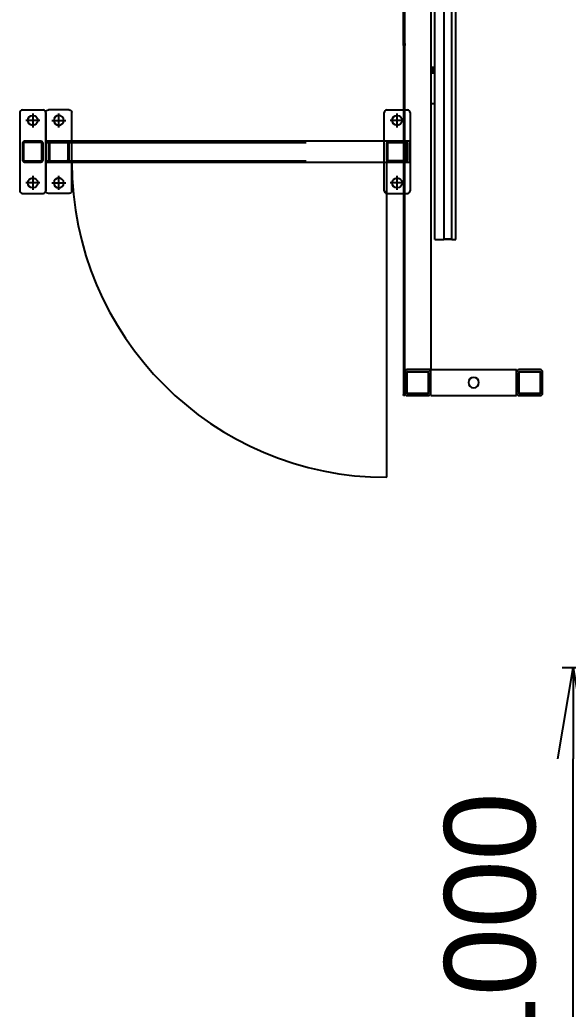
# Model space of a CAD drawing. Header units: millimetres. Extents: x 10462777 to 22643323, y 453826 to 1389191.
# Drawn here: x 11280070 to 11281124, y 578704 to 580603 of the extents above; entities that cross this region are included whole.
import ezdxf

# ---------------------------------------------------------------- set-up
doc = ezdxf.new("R2010")
doc.units = ezdxf.units.MM
doc.header["$LTSCALE"] = 200
doc.header["$MEASUREMENT"] = 0
doc.header["$PDMODE"] = 35
doc.header["$PDSIZE"] = -5
for name, pattern in [('CENTER', [2, 1.25, -0.25, 0.25, -0.25]), ('HIDDEN', [3.75, 2.5, -1.25]), ('PHANTOM', [2.5, 1.25, -0.25, 0.25, -0.25, 0.25, -0.25])]:
    doc.linetypes.add(name, pattern=pattern)
doc.layers.get('0').update_dxf_attribs({"linetype": 'CONTINUOUS'})
doc.layers.get('DEFPOINTS').update_dxf_attribs({"linetype": 'CONTINUOUS'})
for name, color, linetype in [('1', 1, 'CENTER'), ('11', 6, 'PHANTOM'), ('BOM-UDEF', 3, 'CONTINUOUS'), ('CL', 3, 'CONTINUOUS'), ('HL', 2, 'HIDDEN')]:
    doc.layers.add(name, color=color, linetype=linetype)
doc.styles.get("Standard").update_dxf_attribs({"font": 'SYMBOL'})
doc.dimstyles.new('DS ROBOTEC', dxfattribs={"dimscale": 0, "dimtxt": 2.5, "dimasz": 2.5, "dimexe": 0.3, "dimexo": 0.3, "dimgap": 0.5, "dimtad": 1, "dimzin": 9, "dimdsep": 46, "dimtxsty": 'Standard', "dimblk": 'OPEN', "dimcen": 0, "dimclrd": 4, "dimclre": 4, "dimclrt": 110, "dimazin": 2, "dimtm": 1.5, "dimtfac": 1, "dimtmove": 0, "dimatfit": 3, "dimldrblk": 'OPEN', "dimfxl": 1, "dimtfill": 1, "dimtolj": 1, "dimlwd": -1, "dimlwe": -1, "dimarcsym": 0})

# ---------------------------------------------------------------- blocks, each defined once
blk = doc.blocks.new('_OPEN')
at = {"color": 0, "linetype": 'ByBlock'}
for p, q in [((-1, 0.167), (0, 0)), ((0, 0), (-1, -0.167)), ((0, 0), (-1, 0))]:
    blk.add_line(p, q, dxfattribs=at)
blk = doc.blocks.new('*D247')
at = {"color": 4, "ltscale": 10, "transparency": 16777216}
for p, q in [((11282015.7, 579359.3), (11281112.6, 579359.3)), ((11281133.6, 578534.3), (11281133.6, 579184.3)), ((11282015.7, 578359.3), (11281112.6, 578359.3))]:
    blk.add_line(p, q, dxfattribs=at)
at = {"layer": 'DEFPOINTS', "color": 0, "ltscale": 10, "transparency": 16777216}
for p in [(11281133.6, 579359.3), (11282036.7, 579359.3), (11282036.7, 578359.3)]:
    blk.add_point(p, dxfattribs=at)
at = {"color": 4, "ltscale": 10, "transparency": 16777216, "xscale": 175, "yscale": 175, "zscale": 175}
for p, rotation in [((11281133.6, 579359.3), 90), ((11281133.6, 578359.3), 270)]:
    blk.add_blockref('_OPEN', p, dxfattribs=dict(at, rotation=rotation))
at = {"color": 110, "ltscale": 10, "transparency": 16777216, "insert": (11280974.4, 578859.3), "char_height": 175, "attachment_point": 5, "rotation": 90, "bg_fill": 3, "box_fill_scale": 1.25, "bg_fill_color": 256, "bg_fill_true_color": 13158600, "bg_fill_transparency": 0}
blk.add_mtext('\\A1;1000', dxfattribs=at)
blk = doc.blocks.new('HS_BOM', base_point=(-55.5, -107.5))
at = {"layer": 'BOM-UDEF'}
blk.add_circle((-55.5, -107.5), 0.25, dxfattribs=at)
blk = doc.blocks.new('A$C657A6F78')
at = {"layer": 'HL'}
for p, q in [((35.4, 20), (4.6, 20)), ((0, 15.4), (0, -15.4)), ((2.3, 15.4), (2.3, -15.4)), ((35.4, 17.7), (4.6, 17.7)), ((37.7, -15.4), (37.7, 15.4)), ((40, -15.4), (40, 15.4)), ((4.6, -17.7), (35.4, -17.7)), ((4.6, -20), (35.4, -20))]:
    blk.add_line(p, q, dxfattribs=at)
for centre, radius, start, end in [((4.6, 15.4), 4.6, 90, 180), ((35.4, 15.4), 4.6, 0, 90), ((4.6, 15.4), 2.3, 90, 180), ((35.4, 15.4), 2.3, 0, 90), ((4.6, -15.4), 4.6, 180, 270), ((4.6, -15.4), 2.3, 180, 270), ((35.4, -15.4), 4.6, 270, 0), ((35.4, -15.4), 2.3, 270, 0)]:
    blk.add_arc(centre, radius, start, end, dxfattribs=at)
at = {"layer": 'HL', "rotation": 270}
blk.add_blockref('HS_BOM', (20, 18.8), dxfattribs=at)
blk = doc.blocks.new('A$C3204531D')
for p, q in [((-45, 80), (-5, 80)), ((-50, -75), (-50, 75)), ((0, 75), (0, -75)), ((-45, -80), (-5, -80))]:
    blk.add_line(p, q)
for centre in [(-25, 60), (-25, -60)]:
    blk.add_circle(centre, 9.5)
for centre, start, end in [((-45, 75), 90, 180), ((-5, 75), 0, 90), ((-45, -75), 180, 270), ((-5, -75), 270, 0)]:
    blk.add_arc(centre, 5, start, end)
at = {"layer": 'CL'}
for p, q in [((-11.6, 60), (-38.4, 60)), ((-25, 46.6), (-25, 73.4)), ((-25, -73.4), (-25, -46.6)), ((-11.6, -60), (-38.4, -60))]:
    blk.add_line(p, q, dxfattribs=at)
blk = doc.blocks.new('A$C09F76A12')
for p, q in [((700, 645, 0), (0, 645, 0)), ((0, 605, 0), (0, 645, 0)), ((700, 605, 0), (700, 645, 0)), ((0, 605, 0), (700, 605, 0)), ((655, 0, 0), (655, 605, 0))]:
    blk.add_line(p, q)
at = {"ltscale": 10}
blk.add_arc((655, 605, 0), 605, 180, 270, dxfattribs=at)
at = {"layer": 'HL'}
for p, q in [((0, 642.7, 0), (700, 642.7, 0)), ((0, 607.3, 0), (700, 607.3, 0))]:
    blk.add_line(p, q, dxfattribs=at)
at = {"xscale": -1}
for name, p in [('A$C3204531D', (0, 625, 0)), ('A$C657A6F78', (695, 625, 0))]:
    blk.add_blockref(name, p, dxfattribs=at)
for name, p in [('A$C3204531D', (700, 625, 0)), ('A$C657A6F78', (5, 625, 0))]:
    blk.add_blockref(name, p)
blk = doc.blocks.new('A$C6DB25D83')
for p, q in [((0, -20), (0, 20)), ((155, 25), (5, 25)), ((160, -20), (160, 20)), ((5, -25), (155, -25))]:
    blk.add_line(p, q)
for centre in [(20, 0), (140, 0)]:
    blk.add_circle(centre, 9.5)
for centre, start, end in [((5, 20), 90, 180), ((155, 20), 0, 90), ((5, -20), 180, 270), ((155, -20), 270, 0)]:
    blk.add_arc(centre, 5, start, end)
at = {"layer": 'CL'}
for p, q in [((6.6, 0), (33.4, 0)), ((20, 13.4), (20, -13.4)), ((126.6, 0), (153.4, 0)), ((140, 13.4), (140, -13.4))]:
    blk.add_line(p, q, dxfattribs=at)

msp = doc.modelspace()

# ---------------------------------------------------------------- linework, layer by layer
msp.add_line((11280120.3552, 580369.66256, 0), (11280120.3552, 580329.66256, 0))
at = {"layer": '1', "color": 252, "linetype": 'Continuous'}
for p, q in [((11280807.85382, 580557.38312, 0), (11280807.85382, 581203.39229, 0)), ((11280809.85385, 580557.38312, 0), (11280809.85385, 581203.39229, 0)), ((11280859.85456, 581186.43034, 0), (11280859.85456, 579931.37423, 0)), ((11280867.85467, 580511.63247, 0), (11280867.85467, 581151.14155, 0)), ((11280807.85382, 580555.38309, 0), (11280807.85382, 580557.38312, 0)), ((11280807.85382, 580555.38309, 0), (11280809.85385, 580555.38309, 0)), ((11280809.85385, 580555.38309, 0), (11280807.85382, 580555.38309, 0)), ((11280807.85382, 580553.38306, 0), (11280807.85382, 580555.38309, 0)), ((11280807.85382, 580553.38306, 0), (11280807.85382, 579883.37354, 0)), ((11280809.85385, 580557.38312, 0), (11280809.85385, 580555.38309, 0)), ((11280809.85385, 580555.38309, 0), (11280809.85385, 580553.38306, 0)), ((11280809.85385, 579883.37354, 0), (11280809.85385, 580553.38306, 0)), ((11280859.85456, 580511.63247, 0), (11280867.85467, 580511.63247, 0)), ((11280859.85456, 580501.13232, 0), (11280867.85467, 580501.13232, 0)), ((11280863.49461, 580511.63247, 0), (11280863.49461, 580501.13232, 0)), ((11280867.85467, 580501.13237, 0), (11280867.85467, 580511.63242, 0)), ((11280867.85467, 580451.38161, 0), (11280867.85467, 580501.13232, 0)), ((11280867.85467, 580441.38147, 0), (11280859.85456, 580441.38147, 0)), ((11280867.85467, 580441.38147, 0), (11280867.85467, 580451.38161, 0)), ((11280809.85385, 579931.37423, 0), (11280814.85392, 579931.37423, 0)), ((11280809.85385, 579926.37416, 0), (11280809.85385, 579886.37359, 0)), ((11280813.8539, 579926.37416, 0), (11280813.8539, 579886.37359, 0)), ((11280854.85449, 579931.37423, 0), (11280814.85392, 579931.37423, 0)), ((11280854.85449, 579931.37423, 0), (11280814.85392, 579931.37423, 0)), ((11280854.85449, 579927.37417, 0), (11280814.85392, 579927.37417, 0)), ((11280815.85393, 579927.37417, 0), (11280853.85447, 579927.37417, 0)), ((11280859.85456, 579931.37423, 0), (11280854.85449, 579931.37423, 0)), ((11280855.8545, 579886.37359, 0), (11280855.8545, 579926.37416, 0)), ((11280859.85456, 579931.37423, 0), (11281024.8569, 579931.37423, 0)), ((11280859.85456, 579926.37416, 0), (11280859.85456, 579931.37423, 0)), ((11280859.85456, 579886.37359, 0), (11280859.85456, 579926.37416, 0)), ((11280859.85456, 579886.37359, 0), (11280859.85456, 579926.37416, 0)), ((11281024.8569, 579926.37416, 0), (11281024.8569, 579931.37423, 0)), ((11281024.8569, 579926.37416, 0), (11281024.8569, 579886.37359, 0)), ((11281024.8569, 579886.37359, 0), (11281024.8569, 579926.37416, 0)), ((11281028.85696, 579926.37416, 0), (11281028.85696, 579886.37359, 0)), ((11281069.85754, 579931.37423, 0), (11281029.85697, 579931.37423, 0)), ((11281069.85754, 579927.37417, 0), (11281029.85697, 579927.37417, 0)), ((11281030.85699, 579927.37417, 0), (11281068.85753, 579927.37417, 0)), ((11281070.85755, 579886.37359, 0), (11281070.85755, 579926.37416, 0)), ((11281074.85761, 579886.37359, 0), (11281074.85761, 579926.37416, 0)), ((11280813.8539, 579887.3736, 0), (11280813.8539, 579925.37414, 0)), ((11280855.8545, 579925.37414, 0), (11280855.8545, 579887.3736, 0)), ((11281028.85696, 579887.3736, 0), (11281028.85696, 579925.37414, 0)), ((11281070.85755, 579925.37414, 0), (11281070.85755, 579887.3736, 0)), ((11280807.85382, 579881.37352, 0), (11280807.85382, 579883.37354, 0)), ((11280809.85385, 579881.37352, 0), (11280807.85382, 579881.37352, 0)), ((11280809.85385, 579883.37354, 0), (11280809.85385, 579881.37352, 0)), ((11280814.85392, 579885.37357, 0), (11280854.85449, 579885.37357, 0)), ((11280814.85392, 579881.37352, 0), (11280854.85449, 579881.37352, 0)), ((11280853.85447, 579885.37357, 0), (11280815.85393, 579885.37357, 0)), ((11280859.85456, 579881.37352, 0), (11280859.85456, 579886.37359, 0)), ((11280859.85456, 579881.37352, 0), (11281024.8569, 579881.37352, 0)), ((11281024.8569, 579881.37352, 0), (11281024.8569, 579886.37359, 0)), ((11281029.85697, 579885.37357, 0), (11281069.85754, 579885.37357, 0)), ((11281029.85697, 579881.37352, 0), (11281069.85754, 579881.37352, 0)), ((11281068.85753, 579885.37357, 0), (11281030.85699, 579885.37357, 0))]:
    msp.add_line(p, q, dxfattribs=at)
at = {"layer": '1', "color": 252, "linetype": 'Continuous', "extrusion": (0, 0, -1)}
msp.add_circle((-11280942.35573, 579906.37387, 0), 10.00014, dxfattribs=at)
at = {"layer": '1', "color": 252, "linetype": 'Continuous'}
for centre, radius, start, end in [((11280814.85392, 579926.37416, 0), 5.00007, 90, 180), ((11280814.85392, 579926.37416, 0), 1.00001, 90, 180), ((11280815.85393, 579925.37414, 0), 2.00003, 90, 180), ((11280853.85447, 579925.37414, 0), 2.00003, 0, 90), ((11280854.85449, 579926.37416, 0), 5.00007, 0, 90), ((11280854.85449, 579926.37416, 0), 1.00001, 0, 90), ((11281029.85697, 579926.37416, 0), 5.00007, 90, 180), ((11281029.85697, 579926.37416, 0), 1.00001, 90, 180), ((11281030.85699, 579925.37414, 0), 2.00003, 90, 180), ((11281068.85753, 579925.37414, 0), 2.00003, 0, 90), ((11281069.85754, 579926.37416, 0), 5.00007, 0, 90), ((11281069.85754, 579926.37416, 0), 1.00001, 0, 90), ((11280814.85392, 579886.37359, 0), 5.00007, 180, 270), ((11280815.85393, 579887.3736, 0), 2.00003, 180, 270), ((11280814.85392, 579886.37359, 0), 1.00001, 180, 270), ((11280853.85447, 579887.3736, 0), 2.00003, 270, 0), ((11280854.85449, 579886.37359, 0), 1.00001, 270, 0), ((11280854.85449, 579886.37359, 0), 5.00007, 270, 0), ((11281029.85697, 579886.37359, 0), 5.00007, 180, 270), ((11281030.85699, 579887.3736, 0), 2.00003, 180, 270), ((11281029.85697, 579886.37359, 0), 1.00001, 180, 270), ((11281068.85753, 579887.3736, 0), 2.00003, 270, 0), ((11281069.85754, 579886.37359, 0), 1.00001, 270, 0), ((11281069.85754, 579886.37359, 0), 5.00007, 270, 0)]:
    msp.add_arc(centre, radius, start, end, dxfattribs=at)
at = {"layer": '11', "color": 252, "linetype": 'Continuous'}
for p, q in [((11280885.10895, 581181.41151, 0), (11280885.10895, 580181.37778, 0)), ((11280900.6011, 580181.37778, 0), (11280900.6011, 581181.41151, 0)), ((11280907.85524, 580181.37778, 0), (11280907.85524, 581181.41151, 0)), ((11280867.85467, 580181.37778, 0), (11280867.85467, 580441.3971, 0)), ((11280867.85467, 580181.37778, 0), (11280885.10895, 580181.37778, 0)), ((11280885.10895, 580181.62375, 0), (11280885.35492, 580181.37778, 0)), ((11280900.60106, 580181.87778, 0), (11280885.10899, 580181.87778, 0)), ((11280885.10902, 580181.37778, 0), (11280885.35499, 580181.37778, 0)), ((11280900.35513, 580181.37778, 0), (11280885.35492, 580181.37778, 0)), ((11280900.3551, 580181.37778, 0), (11280900.60104, 580181.37778, 0)), ((11280900.35513, 580181.37778, 0), (11280900.6011, 580181.62375, 0)), ((11280900.6011, 580181.37778, 0), (11280907.85524, 580181.37778, 0))]:
    msp.add_line(p, q, dxfattribs=at)

# ---------------------------------------------------------------- block references
for name, p, rotation in [('A$C6DB25D83', (11280095.3552, 580429.66256, 0), 269.9999999999999), ('A$C657A6F78', (11280115.3552, 580349.66256, 0), 180)]:
    msp.add_blockref(name, p, dxfattribs=dict(rotation=rotation))
at = {"ltscale": 10}
msp.add_blockref('A$C09F76A12', (11280120.35533, 579724.66261, 0), dxfattribs=at)

# ---------------------------------------------------------------- dimensions: what is measured, and where the dimension line sits
dim = msp.add_aligned_dim(p1=(11282036.73856, 578359.26273, 0), p2=(11282036.73856, 579359.28887, 0), distance=903.11533, dimstyle='DS ROBOTEC', override={"dimscale": 70, "dimgap": 1, "dimdec": 0}, dxfattribs=at)
dim.commit()
dim.dimension.update_dxf_attribs({"geometry": '*D247', "text_midpoint": (11280974.35683, 578859.2758, 0)})

doc.saveas('drawing.dxf')
